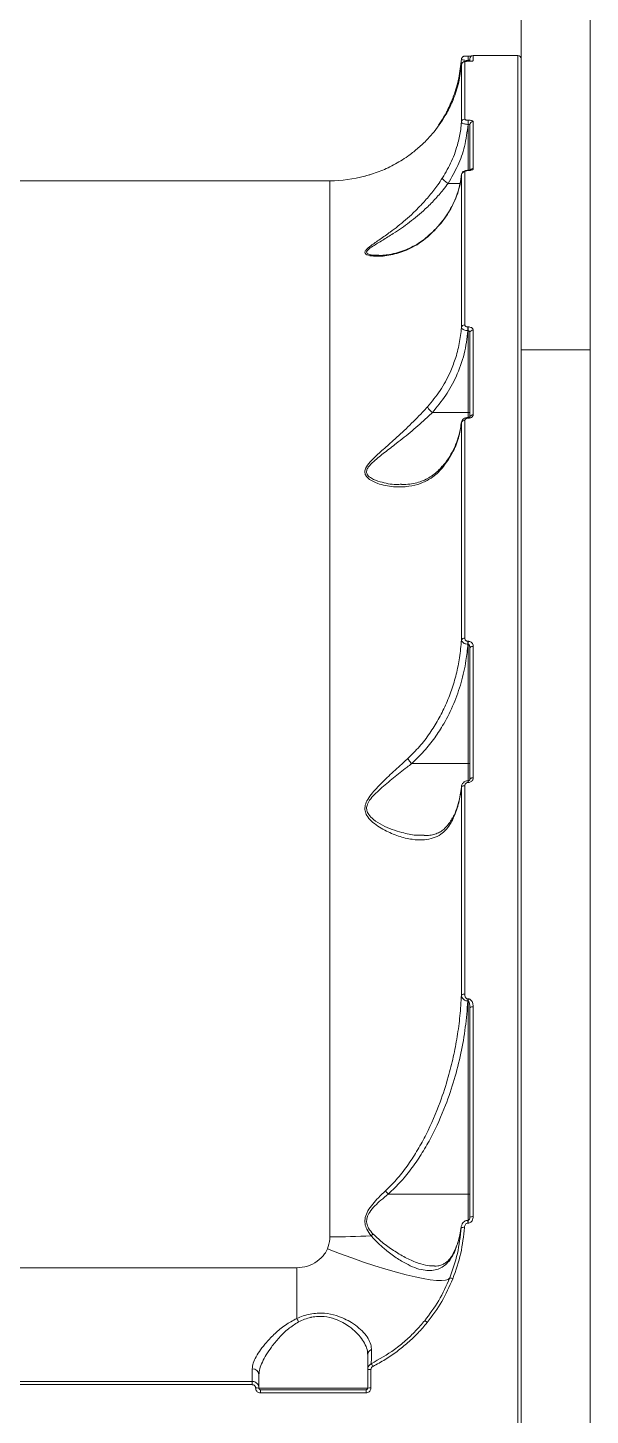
# Model space of a CAD drawing. Header units: millimetres. Extents: x -8327 to 9087, y -6583 to 5996.
# Drawn here: x -463.6 to -293, y 2670.7 to 3091.3 of the extents above; entities that cross this region are included whole.
import ezdxf

# ---------------------------------------------------------------- set-up
doc = ezdxf.new("R2010")
doc.units = ezdxf.units.MM
doc.layers.add('DIKOM_ОБЪЕКТ', color=7, linetype='Continuous')

msp = doc.modelspace()

# ---------------------------------------------------------------- linework, layer by layer
at = {"layer": 'DIKOM_ОБЪЕКТ', "color": 7, "linetype": 'Continuous', "lineweight": 15}
for p, q in [((-314.039, 2993.707), (-314.039, 3099.745)), ((-293.039, 2993.707), (-293.039, 3099.745)), ((-332.097, 3062.742), (-332.097, 3080.133)), ((-331.099, 3081.056), (-331.099, 3063.626)), ((-330.039, 3081.17), (-330.143, 3081.17)), ((-330.143, 3081.17), (-330.143, 3081.166)), ((-330.039, 3081.166), (-330.143, 3081.166)), ((-330.072, 3081.425), (-330.107, 3081.171)), ((-330.039, 3082.76), (-330.072, 3082.76)), ((-330.072, 3081.425), (-330.072, 3082.76)), ((-330.039, 3081.425), (-330.072, 3081.425)), ((-330.039, 3081.425), (-330.039, 3082.76)), ((-330.039, 3081.171), (-330.039, 3081.425)), ((-330.039, 3081.17), (-330.039, 3081.166)), ((-329.539, 3081.35), (-329.539, 3081.928)), ((-315.039, 3082.929), (-328.539, 3082.929)), ((-328.539, 3082.929), (-328.539, 3081.332)), ((-315.039, 2663.931), (-315.039, 3082.929)), ((-330.094, 3063.323), (-330.039, 3063.323)), ((-330.094, 3062.04), (-330.094, 3063.323)), ((-330.039, 3062.04), (-330.039, 3063.323)), ((-328.539, 3062.867), (-328.539, 3048.665)), ((-330.039, 3062.04), (-330.094, 3062.04)), ((-330.039, 3048.122), (-330.039, 3062.04)), ((-329.539, 3048.297), (-329.539, 3061.914)), ((-332.097, 3000.493), (-332.097, 3046.779)), ((-331.099, 3047.628), (-331.099, 3001.24)), ((-330.039, 3048.122), (-330.119, 3048.122)), ((-330.119, 3048.122), (-330.119, 3048.039)), ((-330.039, 3048.039), (-330.119, 3048.039)), ((-330.039, 3048.122), (-330.039, 3048.039)), ((-371.989, 3044.929), (-742.089, 3044.929)), ((-371.989, 2724.776), (-371.989, 3044.929)), ((-336.154, 3044.158), (-332.524, 3044.158)), ((-357.354, 3022.346), (-357.199, 3022.343)), ((-330.119, 3000.63), (-330.039, 3000.63)), ((-330.119, 2999.5), (-330.119, 3000.63)), ((-330.039, 2999.5), (-330.119, 2999.5)), ((-330.039, 2999.5), (-330.039, 3000.63)), ((-330.039, 2974.699), (-330.039, 2999.5)), ((-328.539, 2999.69), (-328.539, 2973.97)), ((-329.539, 2973.229), (-329.539, 2998.888)), ((-293.039, 2993.707), (-314.039, 2993.707)), ((-314.039, 2332.15), (-314.039, 2993.707)), ((-293.039, 2332.15), (-293.039, 2993.707)), ((-340.927, 2974.699), (-330.039, 2974.699)), ((-330.039, 2973.228), (-330.039, 2974.699)), ((-332.097, 2905.764), (-332.097, 2971.595)), ((-331.099, 2972.278), (-331.099, 2906.301)), ((-330.039, 2973.219), (-330.094, 2973.219)), ((-330.094, 2973.219), (-330.094, 2972.957)), ((-330.039, 2972.957), (-330.094, 2972.957)), ((-330.039, 2973.219), (-330.039, 2972.957)), ((-330.143, 2905.335), (-330.039, 2905.335)), ((-330.143, 2904.436), (-330.143, 2905.335)), ((-330.039, 2904.436), (-330.143, 2904.436)), ((-330.039, 2904.436), (-330.039, 2905.335)), ((-330.039, 2868.281), (-330.039, 2904.436)), ((-329.539, 2863.472), (-329.539, 2903.24)), ((-328.539, 2903.814), (-328.539, 2863.95)), ((-347.199, 2868.281), (-330.039, 2868.281)), ((-330.039, 2863.075), (-330.039, 2868.281)), ((-332.097, 2798.084), (-332.097, 2861.123)), ((-331.099, 2861.561), (-331.099, 2798.383)), ((-330.039, 2863.059), (-330.072, 2863.059)), ((-330.072, 2863.059), (-330.072, 2862.534)), ((-330.039, 2862.534), (-330.072, 2862.534)), ((-330.039, 2863.059), (-330.039, 2862.534)), ((-343.636, 2846.531), (-343.437, 2846.528)), ((-330.161, 2796.909), (-330.039, 2796.909)), ((-330.161, 2796.27), (-330.161, 2796.909)), ((-330.039, 2796.27), (-330.161, 2796.27)), ((-330.039, 2796.27), (-330.039, 2796.909)), ((-330.039, 2737.74), (-330.039, 2796.27)), ((-329.539, 2730.742), (-329.539, 2794.229)), ((-328.539, 2794.543), (-328.539, 2730.904)), ((-354.287, 2737.74), (-330.039, 2737.74)), ((-330.039, 2729.766), (-330.039, 2737.74)), ((-332.215, 2727.715), (-332.38, 2726.691)), ((-330.039, 2729.791), (-330.127, 2729.791)), ((-330.127, 2729.791), (-330.127, 2728.948)), ((-330.039, 2728.948), (-330.127, 2728.948)), ((-330.039, 2729.791), (-330.039, 2728.948)), ((-732.039, 2715.431), (-382.039, 2715.431)), ((-382.039, 2715.431), (-382.039, 2700.022)), ((-395.539, 2680.928), (-395.539, 2684.786)), ((-360.539, 2678.929), (-360.539, 2684.542)), ((-359.539, 2684.593), (-359.539, 2678.967)), ((-478.539, 2680.928), (-395.539, 2680.928)), ((-395.539, 2679.969), (-478.539, 2679.969)), ((-395.539, 2680.928), (-395.539, 2679.969)), ((-393.539, 2682.979), (-393.539, 2678.929)), ((-393.539, 2678.929), (-360.539, 2678.929)), ((-393.039, 2678.429), (-393.039, 2677.463)), ((-393.039, 2678.429), (-361.039, 2678.429)), ((-361.039, 2677.463), (-393.039, 2677.463)), ((-361.039, 2678.429), (-361.039, 2677.463))]:
    msp.add_line(p, q, dxfattribs=at)
at = {"layer": 'DIKOM_ОБЪЕКТ', "color": 7, "linetype": 'Continuous', "lineweight": 15, "flags": 128}
for points in [[(-332.097, 3081.801), (-332.066, 3081.985), (-332.007, 3082.147)], [(-329.539, 2974.537), (-329.549, 2974.568), (-329.577, 2974.599), (-329.624, 2974.627), (-329.686, 2974.651), (-329.762, 2974.672), (-329.848, 2974.687), (-329.942, 2974.696), (-330.039, 2974.699)], [(-329.539, 2903.24), (-329.52, 2903.352), (-329.463, 2903.46), (-329.371, 2903.559), (-329.247, 2903.646), (-329.095, 2903.717), (-328.922, 2903.77), (-328.735, 2903.803), (-328.539, 2903.814)], [(-329.539, 2868.119), (-329.549, 2868.15), (-329.577, 2868.181), (-329.624, 2868.209), (-329.686, 2868.234), (-329.762, 2868.254), (-329.848, 2868.269), (-329.942, 2868.278), (-330.039, 2868.281)], [(-332.097, 2861.123), (-332.066, 2861.211), (-332.001, 2861.293), (-331.904, 2861.369), (-331.78, 2861.435), (-331.632, 2861.489), (-331.465, 2861.529), (-331.285, 2861.553), (-331.099, 2861.561)], [(-329.539, 2863.472), (-329.52, 2863.565), (-329.463, 2863.655), (-329.371, 2863.738), (-329.247, 2863.81), (-329.095, 2863.87), (-328.922, 2863.914), (-328.735, 2863.941), (-328.539, 2863.95)], [(-329.539, 2794.229), (-329.52, 2794.29), (-329.463, 2794.349), (-329.371, 2794.403), (-329.247, 2794.451), (-329.095, 2794.49), (-328.922, 2794.519), (-328.735, 2794.537), (-328.539, 2794.543)], [(-329.539, 2737.578), (-329.549, 2737.61), (-329.577, 2737.64), (-329.624, 2737.668), (-329.686, 2737.693), (-329.762, 2737.713), (-329.848, 2737.728), (-329.942, 2737.737), (-330.039, 2737.74)], [(-335.646, 2712.313), (-336.123, 2711.898), (-336.962, 2711.634), (-338.155, 2711.525), (-339.689, 2711.57), (-341.549, 2711.771), (-343.717, 2712.123), (-346.172, 2712.625), (-348.89, 2713.271), (-351.843, 2714.055), (-355.002, 2714.969), (-358.336, 2716.004), (-361.813, 2717.15), (-365.398, 2718.395), (-369.055, 2719.728), (-372.749, 2721.134)]]:
    msp.add_lwpolyline(points, dxfattribs=at)
at = {"layer": 'DIKOM_ОБЪЕКТ', "color": 7, "linetype": 'Continuous', "lineweight": 15}
for centre, radius, start, end in [((-331.101, 3080.058), 0.998, 89.87779, 175.67056), ((-328.539, 3081.928), 1, 90, 180), ((-328.541, 3080.337), 0.995, 89.90733, 114.64265), ((-315.039, 3081.928), 1, 0, 90), ((-331.119, 3062.644), 0.982, 88.83616, 174.28963), ((-328.563, 3061.89), 0.977, 88.62219, 178.57254), ((-371.989, 3084.928), 40, 270, 285.35913), ((-331.136, 3046.66), 0.968, 87.84167, 172.95814), ((-328.551, 3047.637), 1.029, 89.362, 141.58933), ((-331.179, 3000.307), 0.937, 85.13949, 168.49064), ((-328.629, 2998.777), 0.918, 84.41543, 173.02735), ((-328.652, 2973.077), 0.9, 82.78626, 170.25316), ((-331.203, 2971.359), 0.925, 83.58667, 165.19169), ((-331.249, 2905.385), 0.928, 80.70103, 155.89231), ((-331.302, 2797.245), 1.156, 79.90834, 133.44239), ((-328.783, 2729.24), 1.681, 81.65792, 116.73248), ((-331.551, 2725.701), 1.969, 79.90043, 109.27577), ((-371.866, 2961.143), 236.367, 269.97012, 272.99609), ((-355.328, 2720.652), 6.107, 125.66319, 133.25102), ((-335.801, 2709.943), 2.375, 62.88008, 86.25483), ((-388.411, 2696.065), 7.5, 22.84344, 31.84387), ((-344.896, 2696.215), 3.557, 47.22217, 62.54479), ((-358.779, 2688.974), 1.761, 111.13621, 178.16732), ((-395.448, 2682.877), 1.911, 3.04448, 92.75244), ((-359.787, 2679.657), 4.943, 87.13407, 98.76173), ((-367.684, 2681.344), 9.629, 25.4876, 31.15762), ((-394.29, 2672.389), 6.582, 83.4559, 92.17458), ((-359.789, 2672.386), 6.586, 87.8268, 96.54219)]:
    msp.add_arc(centre, radius, start, end, dxfattribs=at)
for points, knots in [([(-332.097, 3080.133), (-332.32, 3078.346), (-332.77, 3074.748), (-334.394, 3069.844), (-336.802, 3064.804), (-339.595, 3060.661), (-342.778, 3057.099), (-345.428, 3054.595), (-347.42, 3053.106), (-348.382, 3052.386)], [0, 0, 0, 0, 0.1738752, 0.3501401, 0.488062, 0.6922772, 0.7971155, 0.9019412, 1, 1, 1, 1]), ([(-334.855, 3069.684), (-334.728, 3070.015), (-333.931, 3072.093), (-332.745, 3076.104), (-332.315, 3079.877), (-332.097, 3081.801)], [0, 0, 0, 0, 0.0849855, 0.5334652, 1, 1, 1, 1]), ([(-330.072, 3081.425), (-330.173, 3081.429), (-330.508, 3081.44), (-331.071, 3081.486), (-331.64, 3081.574), (-332.03, 3081.686), (-332.074, 3081.762), (-332.097, 3081.801)], [0, 0, 0, 0, 0.0942755, 0.312276, 0.541191, 0.7713998, 1, 1, 1, 1]), ([(-330.143, 3081.17), (-330.159, 3081.17), (-330.302, 3081.171), (-330.579, 3081.162), (-330.947, 3081.135), (-331.205, 3081.097), (-331.488, 3081.008), (-331.752, 3080.849), (-331.968, 3080.589), (-332.088, 3080.335), (-332.083, 3080.172), (-332.082, 3080.131)], [0, 0, 0, 0, 0.016965, 0.1537183, 0.2948182, 0.484061, 0.5892654, 0.7106141, 0.8262558, 0.9555387, 1, 1, 1, 1]), ([(-330.072, 3082.76), (-330.181, 3082.76), (-330.417, 3082.759), (-330.75, 3082.753), (-330.991, 3082.745), (-331.131, 3082.735), (-331.239, 3082.723), (-331.383, 3082.693), (-331.586, 3082.615), (-331.831, 3082.444), (-331.945, 3082.251), (-332.007, 3082.147)], [0, 0, 0, 0, 0.1257473, 0.2730498, 0.436192, 0.5414556, 0.6054854, 0.6582708, 0.7411073, 0.8601443, 1, 1, 1, 1]), ([(-330.143, 3081.166), (-330.237, 3081.165), (-330.426, 3081.163), (-330.678, 3081.15), (-330.888, 3081.129), (-331.045, 3081.099), (-331.097, 3081.073), (-331.099, 3081.058), (-331.099, 3081.056)], [0, 0, 0, 0, 0.1673533, 0.334497, 0.5091246, 0.7130774, 0.9577344, 1, 1, 1, 1]), ([(-328.915, 3081.239), (-328.915, 3081.239), (-328.916, 3081.238), (-329.011, 3081.221), (-329.225, 3081.198), (-329.57, 3081.177), (-329.912, 3081.169), (-330.099, 3081.171), (-330.159, 3081.172)], [0, 0, 0, 0, 0.0742059, 0.226483, 0.4434386, 0.6948724, 0.9008903, 1, 1, 1, 1]), ([(-329.011, 3082.773), (-329.119, 3082.77), (-329.356, 3082.764), (-329.76, 3082.76), (-330.014, 3082.761), (-330.091, 3082.761)], [0, 0, 0, 0, 0.3735719, 0.8105687, 1, 1, 1, 1]), ([(-329.539, 3081.803), (-329.545, 3081.758), (-329.557, 3081.673), (-329.648, 3081.557), (-329.773, 3081.476), (-329.888, 3081.441), (-329.97, 3081.427), (-330.014, 3081.426), (-330.039, 3081.425)], [0, 0, 0, 0, 0.2684912, 0.52283, 0.7426258, 0.8691445, 0.9243024, 1, 1, 1, 1]), ([(-328.539, 3081.332), (-328.54, 3081.329), (-328.544, 3081.307), (-328.627, 3081.269), (-328.88, 3081.223), (-329.212, 3081.192), (-329.603, 3081.17), (-329.894, 3081.167), (-330.039, 3081.166)], [0, 0, 0, 0, 0.0392182, 0.2872296, 0.4952047, 0.6709971, 0.8353296, 1, 1, 1, 1]), ([(-339.074, 3061.801), (-338.537, 3062.602), (-337.379, 3064.334), (-335.964, 3067.028), (-335.202, 3068.854), (-334.855, 3069.684)], [0, 0, 0, 0, 0.3196841, 0.6909418, 1, 1, 1, 1]), ([(-334.855, 3069.684), (-334.858, 3069.675), (-334.885, 3069.607), (-334.885, 3069.494), (-334.768, 3069.363), (-334.733, 3069.324)], [0, 0, 0, 0, 0.0898843, 0.7255911, 1, 1, 1, 1]), ([(-337.864, 3045.809), (-336.886, 3047.478), (-334.906, 3050.854), (-333.206, 3055.869), (-332.373, 3059.877), (-332.168, 3061.999), (-332.097, 3062.742)], [0, 0, 0, 0, 0.31819172, 0.64396519, 0.87525531, 1, 1, 1, 1]), ([(-330.094, 3062.04), (-330.243, 3062.048), (-330.617, 3062.068), (-331.181, 3062.164), (-331.688, 3062.325), (-332.031, 3062.526), (-332.075, 3062.67), (-332.097, 3062.742)], [0, 0, 0, 0, 0.14237232, 0.35728123, 0.57168026, 0.78573163, 1, 1, 1, 1]), ([(-331.099, 3063.626), (-331.088, 3063.592), (-331.066, 3063.525), (-330.893, 3063.434), (-330.639, 3063.365), (-330.356, 3063.329), (-330.169, 3063.325), (-330.094, 3063.323)], [0, 0, 0, 0, 0.2142712, 0.4284669, 0.6429144, 0.8577281, 1, 1, 1, 1]), ([(-330.039, 3063.323), (-329.929, 3063.321), (-329.65, 3063.316), (-329.229, 3063.261), (-328.848, 3063.158), (-328.589, 3063.021), (-328.556, 3062.918), (-328.539, 3062.867)], [0, 0, 0, 0, 0.1407648, 0.3552738, 0.570034, 0.7849516, 1, 1, 1, 1]), ([(-330.094, 3062.04), (-330.386, 3059.785), (-330.936, 3055.543), (-333.046, 3049.502), (-335.11, 3045.953), (-336.154, 3044.158)], [0, 0, 0, 0, 0.359331, 0.675899, 1, 1, 1, 1]), ([(-329.539, 3061.914), (-329.545, 3061.929), (-329.556, 3061.957), (-329.642, 3061.995), (-329.769, 3062.023), (-329.91, 3062.038), (-330.003, 3062.039), (-330.039, 3062.04)], [0, 0, 0, 0, 0.2150626, 0.4300939, 0.644794, 0.8592903, 1, 1, 1, 1]), ([(-348.382, 3052.386), (-349.817, 3051.452), (-352.723, 3049.563), (-356.502, 3047.917), (-359.062, 3047.028), (-360.407, 3046.624), (-361.218, 3046.403), (-361.337, 3046.372), (-361.394, 3046.357)], [0, 0, 0, 0, 0.28453456, 0.57599239, 0.74467987, 0.83010677, 0.91801737, 1, 1, 1, 1]), ([(-342.408, 3027.896), (-343.238, 3027.233), (-344.91, 3025.896), (-348.21, 3024.068), (-352.323, 3022.579), (-356.367, 3021.989), (-359.034, 3022.071), (-360.377, 3022.331), (-361.206, 3022.685), (-361.524, 3023.267), (-360.987, 3024.159), (-359.383, 3025.445), (-356.804, 3027.188), (-353.214, 3029.707), (-349.79, 3032.402), (-346.711, 3035.189), (-344.252, 3037.642), (-341.725, 3040.485), (-339.525, 3043.317), (-338.325, 3045.118), (-337.864, 3045.809)], [0, 0, 0, 0, 0.0563561, 0.1136146, 0.2103733, 0.3099857, 0.3619814, 0.3883035, 0.4153404, 0.44574, 0.4741013, 0.5167993, 0.5802346, 0.6452968, 0.7405619, 0.7897134, 0.8388474, 0.8993629, 0.9613626, 1, 1, 1, 1]), ([(-332.097, 3046.779), (-332.368, 3045.034), (-332.917, 3041.498), (-335.142, 3036.53), (-338.224, 3031.888), (-341.002, 3029.238), (-342.408, 3027.896)], [0, 0, 0, 0, 0.25360749, 0.51397892, 0.75397389, 1, 1, 1, 1]), ([(-337.864, 3045.809), (-337.864, 3045.796), (-337.864, 3045.744), (-337.819, 3045.595), (-337.634, 3045.312), (-337.247, 3044.922), (-336.736, 3044.514), (-336.353, 3044.278), (-336.161, 3044.16)], [0, 0, 0, 0, 0.0380938, 0.1491983, 0.3619293, 0.5746197, 0.7873033, 1, 1, 1, 1]), ([(-332.127, 3046.824), (-332.176, 3046.281), (-332.307, 3044.819), (-332.625, 3043.243), (-332.974, 3042.23), (-333.015, 3042.113)], [0, 0, 0, 0, 0.34289465, 0.92442007, 1, 1, 1, 1]), ([(-330.119, 3048.117), (-330.16, 3048.118), (-330.427, 3048.127), (-330.961, 3048.037), (-331.534, 3047.797), (-331.919, 3047.385), (-332.091, 3047.031), (-332.08, 3046.819), (-332.078, 3046.761)], [0, 0, 0, 0, 0.0432835, 0.2847877, 0.5764443, 0.7634057, 0.9348988, 1, 1, 1, 1]), ([(-330.119, 3048.039), (-330.227, 3048.035), (-330.441, 3048.026), (-330.728, 3047.96), (-330.948, 3047.862), (-331.078, 3047.746), (-331.093, 3047.664), (-331.099, 3047.628)], [0, 0, 0, 0, 0.2039496, 0.4079606, 0.6135222, 0.8265497, 1, 1, 1, 1]), ([(-329.323, 3048.247), (-329.323, 3048.248), (-329.314, 3048.255), (-329.352, 3048.231), (-329.448, 3048.196), (-329.623, 3048.154), (-329.834, 3048.125), (-329.98, 3048.125), (-330.04, 3048.125)], [0, 0, 0, 0, 0.0116066, 0.1901222, 0.3680811, 0.5947714, 0.8345828, 1, 1, 1, 1]), ([(-328.539, 3048.665), (-328.55, 3048.61), (-328.573, 3048.486), (-328.776, 3048.309), (-329.115, 3048.159), (-329.551, 3048.058), (-329.876, 3048.045), (-330.039, 3048.039)], [0, 0, 0, 0, 0.1741905, 0.3895799, 0.5958297, 0.7978687, 1, 1, 1, 1]), ([(-336.161, 3044.16), (-336.161, 3044.159), (-336.628, 3043.506), (-337.916, 3041.833), (-340.208, 3039.188), (-343.595, 3035.81), (-347.822, 3032.287), (-352.203, 3029.227), (-356.024, 3026.915), (-358.69, 3025.324), (-360.418, 3024.146), (-360.965, 3023.381), (-360.798, 3023.012), (-360.414, 3022.729), (-359.787, 3022.512), (-358.688, 3022.334), (-357.817, 3022.342), (-357.354, 3022.346)], [0, 0, 0, 0, 0.0000495, 0.0581856, 0.1514852, 0.2449117, 0.3930468, 0.5413915, 0.6385888, 0.735395, 0.7971404, 0.8365736, 0.869715, 0.878804, 0.9172687, 0.9559979, 1, 1, 1, 1]), ([(-333.015, 3042.113), (-333.262, 3041.329), (-333.792, 3039.645), (-334.98, 3037.137), (-336.477, 3034.609), (-338.263, 3032.208), (-340.172, 3030.045), (-341.607, 3028.756), (-342.262, 3028.168)], [0, 0, 0, 0, 0.1546616, 0.3322635, 0.5085733, 0.6823023, 0.8550995, 1, 1, 1, 1]), ([(-336.154, 3044.158), (-336.155, 3044.158), (-336.158, 3044.158), (-336.16, 3044.159), (-336.161, 3044.16)], [0, 0, 0, 0, 0.6071986, 1, 1, 1, 1]), ([(-342.277, 3028.174), (-342.438, 3028.025), (-343.2, 3027.32), (-344.686, 3026.27), (-346.755, 3025.015), (-349.004, 3023.971), (-351.418, 3023.138), (-353.784, 3022.594), (-355.816, 3022.322), (-356.893, 3022.316), (-357.362, 3022.313)], [0, 0, 0, 0, 0.0350926, 0.1658672, 0.3047114, 0.4517852, 0.6064003, 0.7696322, 0.8998157, 1, 1, 1, 1]), ([(-342.408, 3027.896), (-342.394, 3027.937), (-342.358, 3028.04), (-342.286, 3028.108), (-342.243, 3028.149)], [0, 0, 0, 0, 0.3980059, 1, 1, 1, 1]), ([(-342.408, 2976.418), (-341.085, 2978.021), (-338.408, 2981.265), (-335.747, 2986.21), (-333.873, 2991.011), (-332.636, 2995.572), (-332.277, 2998.845), (-332.097, 3000.493)], [0, 0, 0, 0, 0.2308631, 0.4671732, 0.6265689, 0.8119919, 1, 1, 1, 1]), ([(-330.119, 2999.5), (-330.424, 2997.144), (-331.044, 2992.365), (-333.459, 2985.787), (-336.698, 2979.775), (-339.507, 2976.404), (-340.927, 2974.699)], [0, 0, 0, 0, 0.2606913, 0.528702, 0.7616258, 1, 1, 1, 1]), ([(-330.119, 2999.5), (-330.236, 2999.507), (-330.572, 2999.527), (-331.115, 2999.642), (-331.647, 2999.866), (-332.019, 3000.165), (-332.071, 3000.384), (-332.097, 3000.493)], [0, 0, 0, 0, 0.1131564, 0.3259447, 0.5479842, 0.7754509, 1, 1, 1, 1]), ([(-331.099, 3001.24), (-331.088, 3001.169), (-331.065, 3001.026), (-330.883, 3000.837), (-330.618, 3000.7), (-330.346, 3000.638), (-330.178, 3000.632), (-330.119, 3000.63)], [0, 0, 0, 0, 0.228828, 0.4578542, 0.6785462, 0.8883731, 1, 1, 1, 1]), ([(-330.039, 3000.63), (-329.953, 3000.627), (-329.695, 3000.619), (-329.278, 3000.522), (-328.872, 3000.31), (-328.593, 3000.02), (-328.557, 2999.8), (-328.539, 2999.69)], [0, 0, 0, 0, 0.1082663, 0.3204235, 0.5430369, 0.7715606, 1, 1, 1, 1]), ([(-329.539, 2998.888), (-329.545, 2998.959), (-329.556, 2999.098), (-329.645, 2999.285), (-329.769, 2999.416), (-329.882, 2999.473), (-329.967, 2999.495), (-330.01, 2999.498), (-330.039, 2999.5)], [0, 0, 0, 0, 0.2553522, 0.4989326, 0.7167616, 0.8616444, 0.9070616, 1, 1, 1, 1]), ([(-337.864, 2957.964), (-338.392, 2957.367), (-339.456, 2956.162), (-341.653, 2954.48), (-344.502, 2953.051), (-348.361, 2952.117), (-351.986, 2952.048), (-355.18, 2952.509), (-357.667, 2953.191), (-359.818, 2954.167), (-360.955, 2955.246), (-361.38, 2956.16), (-361.462, 2957.025), (-360.843, 2958.506), (-359.088, 2960.554), (-356.236, 2963.141), (-352.474, 2966.453), (-348.271, 2970.314), (-344.789, 2973.812), (-342.904, 2975.875), (-342.408, 2976.418)], [0, 0, 0, 0, 0.044062, 0.0889556, 0.1624851, 0.2382041, 0.3352442, 0.3852633, 0.4352595, 0.4935518, 0.5321347, 0.5402089, 0.5665588, 0.5927392, 0.6382715, 0.7075999, 0.7787228, 0.8710032, 0.9660339, 1, 1, 1, 1]), ([(-340.93, 2974.699), (-340.93, 2974.699), (-341.439, 2974.19), (-343.427, 2972.313), (-347.062, 2969.098), (-351.432, 2965.578), (-355.428, 2962.586), (-358.376, 2960.245), (-360.264, 2958.388), (-360.934, 2957.05), (-360.861, 2956.372), (-360.69, 2955.983), (-360.396, 2955.45), (-359.17, 2954.496), (-356.161, 2953.422), (-353.011, 2952.769), (-350.835, 2952.91), (-350.326, 2952.943)], [0, 0, 0, 0, 0.0000233, 0.0498762, 0.1877789, 0.3258956, 0.4282614, 0.5302584, 0.5938298, 0.6289798, 0.6634481, 0.6639063, 0.6747489, 0.7279246, 0.8113267, 0.9558374, 1, 1, 1, 1]), ([(-342.408, 2976.418), (-342.393, 2976.381), (-342.35, 2976.274), (-342.199, 2976.017), (-341.894, 2975.62), (-341.44, 2975.138), (-341.1, 2974.846), (-340.93, 2974.699)], [0, 0, 0, 0, 0.0873174, 0.2536029, 0.5023832, 0.7512197, 1, 1, 1, 1]), ([(-340.927, 2974.699), (-340.927, 2974.699), (-340.928, 2974.699), (-340.929, 2974.699), (-340.93, 2974.699), (-340.93, 2974.699)], [0, 0, 0, 0, 0.4817098, 0.8690916, 1, 1, 1, 1]), ([(-328.539, 2973.97), (-328.556, 2973.856), (-328.589, 2973.629), (-328.848, 2973.325), (-329.229, 2973.096), (-329.65, 2972.975), (-329.929, 2972.962), (-330.039, 2972.957)], [0, 0, 0, 0, 0.21501191, 0.4299578, 0.64470301, 0.85922632, 1, 1, 1, 1]), ([(-332.097, 2971.595), (-332.338, 2970.04), (-332.828, 2966.89), (-334.557, 2962.891), (-336.346, 2959.932), (-337.444, 2958.509), (-337.864, 2957.964)], [0, 0, 0, 0, 0.3247098, 0.6574787, 0.8690016, 1, 1, 1, 1]), ([(-332.192, 2971.606), (-332.226, 2971.204), (-332.333, 2969.915), (-332.849, 2967.757), (-333.721, 2965.156), (-334.923, 2962.626), (-336.253, 2960.383), (-337.31, 2959.04), (-337.759, 2958.469)], [0, 0, 0, 0, 0.0873065, 0.2802045, 0.473501, 0.6663155, 0.8580741, 1, 1, 1, 1]), ([(-330.094, 2973.219), (-330.094, 2973.219), (-330.352, 2973.219), (-330.859, 2973.14), (-331.489, 2972.811), (-331.902, 2972.336), (-332.103, 2971.887), (-332.078, 2971.624), (-332.071, 2971.551)], [0, 0, 0, 0, 0.0003597, 0.259957, 0.5046309, 0.7217267, 0.9226252, 1, 1, 1, 1]), ([(-330.094, 2972.957), (-330.169, 2972.954), (-330.356, 2972.946), (-330.639, 2972.863), (-330.893, 2972.71), (-331.066, 2972.507), (-331.088, 2972.354), (-331.099, 2972.278)], [0, 0, 0, 0, 0.1422635, 0.3571029, 0.5715701, 0.7856711, 1, 1, 1, 1]), ([(-329.505, 2973.371), (-329.504, 2973.37), (-329.503, 2973.37), (-329.569, 2973.321), (-329.686, 2973.271), (-329.849, 2973.227), (-329.977, 2973.223), (-330.04, 2973.22)], [0, 0, 0, 0, 0.18899, 0.3907612, 0.5814738, 0.7925202, 1, 1, 1, 1]), ([(-337.842, 2958.575), (-337.979, 2958.394), (-338.537, 2957.658), (-339.641, 2956.583), (-341.161, 2955.358), (-342.825, 2954.381), (-344.66, 2953.657), (-346.721, 2953.139), (-348.62, 2952.863), (-349.86, 2952.877), (-350.314, 2952.882)], [0, 0, 0, 0, 0.0419864, 0.1713812, 0.3065148, 0.4458247, 0.5884239, 0.7372943, 0.9039281, 1, 1, 1, 1]), ([(-337.864, 2957.964), (-337.864, 2957.99), (-337.863, 2958.093), (-337.839, 2958.269), (-337.748, 2958.372), (-337.701, 2958.425)], [0, 0, 0, 0, 0.1412325, 0.5534586, 1, 1, 1, 1]), ([(-348.382, 2869.785), (-347.176, 2870.973), (-344.749, 2873.363), (-341.7, 2877.359), (-339.059, 2881.571), (-336.859, 2885.959), (-335.035, 2890.578), (-333.624, 2895.376), (-332.567, 2900.46), (-332.258, 2903.948), (-332.097, 2905.764)], [0, 0, 0, 0, 0.1236823, 0.2488928, 0.3689533, 0.4907437, 0.6125427, 0.7380527, 0.8635673, 1, 1, 1, 1]), ([(-330.143, 2904.436), (-330.307, 2902.777), (-330.694, 2898.874), (-332.08, 2892.819), (-334.327, 2886.387), (-337.092, 2880.796), (-340.183, 2876.007), (-343.386, 2871.931), (-345.931, 2869.498), (-347.203, 2868.282)], [0, 0, 0, 0, 0.1234095, 0.2903386, 0.4577874, 0.6246115, 0.7465471, 0.8732922, 1, 1, 1, 1]), ([(-330.143, 2904.436), (-330.236, 2904.441), (-330.541, 2904.46), (-331.034, 2904.582), (-331.559, 2904.847), (-331.946, 2905.221), (-332.083, 2905.551), (-332.095, 2905.735), (-332.097, 2905.764)], [0, 0, 0, 0, 0.08921581, 0.2936539, 0.48959406, 0.71637355, 0.95457606, 1, 1, 1, 1]), ([(-331.099, 2906.301), (-331.083, 2906.162), (-331.055, 2905.916), (-330.85, 2905.619), (-330.593, 2905.427), (-330.343, 2905.344), (-330.189, 2905.337), (-330.143, 2905.335)], [0, 0, 0, 0, 0.30255941, 0.53466966, 0.72540814, 0.91709463, 1, 1, 1, 1]), ([(-330.039, 2905.335), (-329.969, 2905.332), (-329.727, 2905.322), (-329.332, 2905.186), (-328.923, 2904.873), (-328.607, 2904.405), (-328.563, 2904.023), (-328.539, 2903.814)], [0, 0, 0, 0, 0.0796252, 0.2757045, 0.4707872, 0.7105425, 1, 1, 1, 1]), ([(-329.539, 2903.24), (-329.547, 2903.402), (-329.56, 2903.688), (-329.658, 2904.048), (-329.772, 2904.268), (-329.879, 2904.378), (-329.96, 2904.427), (-330.016, 2904.433), (-330.039, 2904.436)], [0, 0, 0, 0, 0.3508939, 0.618233, 0.8028953, 0.8793382, 0.9492381, 1, 1, 1, 1]), ([(-334.855, 2851.126), (-335.099, 2850.66), (-335.69, 2849.533), (-336.848, 2848.063), (-338.509, 2846.635), (-340.649, 2845.589), (-343.564, 2845.011), (-347.102, 2845.168), (-351.205, 2846.177), (-354.73, 2847.666), (-357.503, 2849.276), (-359.382, 2850.725), (-360.763, 2852.29), (-361.451, 2853.956), (-361.379, 2855.693), (-360.532, 2857.54), (-359.153, 2859.386), (-356.863, 2861.891), (-353.662, 2864.938), (-350.581, 2867.768), (-348.831, 2869.373), (-348.382, 2869.785)], [0, 0, 0, 0, 0.0311468, 0.0753836, 0.1207355, 0.1821157, 0.2453869, 0.3302596, 0.4176089, 0.5065778, 0.552381, 0.5980995, 0.6383967, 0.6670936, 0.6962058, 0.728671, 0.7668106, 0.8059868, 0.8877648, 0.9712461, 1, 1, 1, 1]), ([(-347.203, 2868.282), (-347.357, 2868.444), (-347.666, 2868.768), (-348.04, 2869.247), (-348.266, 2869.582), (-348.355, 2869.737), (-348.382, 2869.785)], [0, 0, 0, 0, 0.3252488, 0.6505542, 0.8925831, 1, 1, 1, 1]), ([(-347.199, 2868.281), (-347.671, 2867.907), (-349.488, 2866.464), (-352.727, 2863.936), (-356.046, 2861.187), (-358.491, 2858.942), (-359.926, 2857.299), (-360.801, 2855.71), (-360.9, 2854.638), (-360.741, 2853.699), (-360.184, 2852.565), (-358.524, 2851.022), (-356.097, 2849.508), (-353.138, 2848.244), (-349.698, 2847.206), (-346.483, 2846.477), (-344.388, 2846.517), (-343.636, 2846.531)], [0, 0, 0, 0, 0.04106136, 0.15829092, 0.27542138, 0.32878948, 0.3818864, 0.42455567, 0.45580198, 0.46196708, 0.49937531, 0.55387182, 0.6383783, 0.72344697, 0.80839589, 0.93118203, 1, 1, 1, 1]), ([(-347.203, 2868.282), (-347.203, 2868.282), (-347.202, 2868.281), (-347.201, 2868.281), (-347.2, 2868.281), (-347.199, 2868.281)], [0, 0, 0, 0, 0.2737146, 0.6658096, 1, 1, 1, 1]), ([(-332.097, 2861.123), (-332.315, 2859.537), (-332.745, 2856.425), (-333.931, 2853.116), (-334.728, 2851.4), (-334.855, 2851.126)], [0, 0, 0, 0, 0.4665344, 0.9150095, 1, 1, 1, 1]), ([(-332.105, 2861.241), (-332.108, 2861.157), (-332.149, 2860.12), (-332.52, 2858.139), (-333.26, 2855.33), (-334.045, 2853.166), (-334.667, 2851.973), (-334.825, 2851.671)], [0, 0, 0, 0, 0.0255806, 0.3177059, 0.6098645, 0.901194, 1, 1, 1, 1]), ([(-330.072, 2863.046), (-330.117, 2863.049), (-330.404, 2863.074), (-330.936, 2862.908), (-331.565, 2862.494), (-331.969, 2861.862), (-332.145, 2861.347), (-332.097, 2861.094), (-332.096, 2861.088)], [0, 0, 0, 0, 0.04194118, 0.27180445, 0.50732857, 0.74857798, 0.99448271, 1, 1, 1, 1]), ([(-330.072, 2862.534), (-330.181, 2862.524), (-330.399, 2862.504), (-330.691, 2862.354), (-330.925, 2862.13), (-331.073, 2861.854), (-331.091, 2861.654), (-331.099, 2861.561)], [0, 0, 0, 0, 0.1951336, 0.3900569, 0.5932309, 0.811113, 1, 1, 1, 1]), ([(-329.558, 2863.443), (-329.56, 2863.395), (-329.564, 2863.309), (-329.67, 2863.184), (-329.801, 2863.103), (-329.933, 2863.064), (-330.052, 2863.055), (-330.121, 2863.065), (-330.15, 2863.069)], [0, 0, 0, 0, 0.3052328, 0.5392122, 0.6956928, 0.815735, 0.9217093, 1, 1, 1, 1]), ([(-328.539, 2863.95), (-328.551, 2863.815), (-328.577, 2863.526), (-328.79, 2863.124), (-329.129, 2862.797), (-329.559, 2862.576), (-329.879, 2862.548), (-330.039, 2862.534)], [0, 0, 0, 0, 0.1890367, 0.4045061, 0.60686, 0.8033853, 1, 1, 1, 1]), ([(-334.913, 2851.785), (-334.956, 2851.692), (-335.245, 2851.055), (-335.886, 2850.076), (-336.839, 2848.878), (-337.917, 2847.93), (-339.092, 2847.23), (-340.509, 2846.753), (-341.968, 2846.455), (-342.991, 2846.435), (-343.457, 2846.426)], [0, 0, 0, 0, 0.0226502, 0.1554027, 0.2918219, 0.4318019, 0.575808, 0.7272768, 0.8756554, 1, 1, 1, 1]), ([(-334.855, 2851.126), (-334.858, 2851.146), (-334.885, 2851.307), (-334.894, 2851.502), (-334.799, 2851.626), (-334.783, 2851.646)], [0, 0, 0, 0, 0.1051023, 0.8488685, 1, 1, 1, 1]), ([(-355.136, 2738.741), (-353.883, 2739.991), (-351.361, 2742.507), (-348.158, 2746.745), (-345.291, 2751.193), (-341.91, 2757.408), (-338.757, 2764.763), (-336.202, 2772.68), (-334.529, 2779.329), (-333.35, 2785.509), (-332.492, 2791.764), (-332.228, 2795.978), (-332.097, 2798.084)], [0, 0, 0, 0, 0.0803035, 0.1615649, 0.2421425, 0.3227385, 0.4866059, 0.6103987, 0.7072105, 0.8040254, 0.9020138, 1, 1, 1, 1]), ([(-330.161, 2796.27), (-330.285, 2796.28), (-330.556, 2796.301), (-330.991, 2796.444), (-331.429, 2796.71), (-331.845, 2797.159), (-332.059, 2797.644), (-332.088, 2797.981), (-332.097, 2798.084)], [0, 0, 0, 0, 0.1132661, 0.247096, 0.4203984, 0.6073546, 0.8800834, 1, 1, 1, 1]), ([(-331.099, 2798.383), (-331.075, 2798.106), (-331.041, 2797.708), (-330.797, 2797.261), (-330.584, 2797.042), (-330.363, 2796.927), (-330.224, 2796.914), (-330.161, 2796.909)], [0, 0, 0, 0, 0.4370905, 0.6288399, 0.7908393, 0.9060718, 1, 1, 1, 1]), ([(-330.161, 2796.27), (-330.375, 2793.612), (-330.802, 2788.295), (-332.214, 2780.345), (-334.189, 2772.449), (-337.068, 2763.912), (-340.376, 2756.515), (-343.916, 2750.279), (-346.945, 2745.787), (-350.328, 2741.518), (-352.968, 2739.006), (-354.295, 2737.743)], [0, 0, 0, 0, 0.1245753, 0.2491565, 0.3764157, 0.5036658, 0.6677223, 0.7510854, 0.834427, 0.9167839, 1, 1, 1, 1]), ([(-330.039, 2796.909), (-329.941, 2796.9), (-329.722, 2796.879), (-329.373, 2796.691), (-329.024, 2796.333), (-328.669, 2795.662), (-328.546, 2795.025), (-328.54, 2794.596), (-328.539, 2794.543)], [0, 0, 0, 0, 0.0927677, 0.2061503, 0.3692955, 0.5724144, 0.9471641, 1, 1, 1, 1]), ([(-329.539, 2794.229), (-329.551, 2794.595), (-329.567, 2795.121), (-329.694, 2795.745), (-329.802, 2796.052), (-329.907, 2796.211), (-329.984, 2796.26), (-330.019, 2796.27), (-330.037, 2796.27), (-330.039, 2796.27)], [0, 0, 0, 0, 0.5029056, 0.7219388, 0.8722271, 0.9515031, 0.9757925, 0.9961827, 1, 1, 1, 1]), ([(-359.512, 2725.099), (-359.987, 2725.738), (-360.813, 2726.85), (-361.458, 2728.797), (-361.364, 2730.768), (-360.484, 2732.802), (-359.051, 2734.775), (-357.216, 2736.791), (-355.863, 2738.058), (-355.136, 2738.741)], [0, 0, 0, 0, 0.1507902, 0.262548, 0.3758246, 0.504379, 0.6581162, 0.8160056, 1, 1, 1, 1]), ([(-354.295, 2737.743), (-354.446, 2737.904), (-354.721, 2738.197), (-354.993, 2738.544), (-355.113, 2738.71), (-355.136, 2738.741)], [0, 0, 0, 0, 0.4995042, 0.9073794, 1, 1, 1, 1]), ([(-354.287, 2737.74), (-355.051, 2737.13), (-356.446, 2736.016), (-358.384, 2734.242), (-359.874, 2732.493), (-360.769, 2730.773), (-360.898, 2729.562), (-360.768, 2728.477), (-360.235, 2727.128), (-359.384, 2726.171), (-358.888, 2725.613)], [0, 0, 0, 0, 0.19206764, 0.35117093, 0.50949276, 0.6344327, 0.71865178, 0.74209633, 0.84960111, 1, 1, 1, 1]), ([(-354.295, 2737.743), (-354.295, 2737.742), (-354.293, 2737.741), (-354.29, 2737.74), (-354.288, 2737.74), (-354.287, 2737.74)], [0, 0, 0, 0, 0.2918623, 0.6819318, 1, 1, 1, 1]), ([(-329.542, 2730.741), (-329.541, 2730.73), (-329.526, 2730.533), (-329.607, 2730.227), (-329.787, 2729.932), (-329.928, 2729.819), (-330.01, 2729.791), (-330.053, 2729.79), (-330.073, 2729.795), (-330.081, 2729.796)], [0, 0, 0, 0, 0.0278322, 0.4987286, 0.763295, 0.8961865, 0.948817, 0.9812339, 1, 1, 1, 1]), ([(-328.539, 2730.904), (-328.554, 2730.699), (-328.585, 2730.256), (-328.839, 2729.664), (-329.215, 2729.238), (-329.621, 2728.993), (-329.9, 2728.963), (-330.039, 2728.948)], [0, 0, 0, 0, 0.226753, 0.4919794, 0.6959593, 0.8477341, 1, 1, 1, 1]), ([(-335.646, 2712.313), (-334.779, 2714.76), (-333.024, 2719.717), (-332.478, 2724.923), (-332.201, 2727.559)], [0, 0, 0, 0, 0.4937334, 1, 1, 1, 1]), ([(-331.206, 2727.639), (-331.478, 2725.012), (-332.03, 2719.692), (-333.815, 2714.623), (-334.718, 2712.057)], [0, 0, 0, 0, 0.493781, 1, 1, 1, 1]), ([(-332.201, 2727.559), (-332.387, 2726.4), (-332.763, 2724.068), (-333.603, 2721.807), (-334.025, 2720.671)], [0, 0, 0, 0, 0.4973064, 1, 1, 1, 1]), ([(-332.38, 2726.691), (-332.44, 2726.279), (-332.637, 2724.935), (-333.171, 2723.032), (-333.773, 2721.574), (-334.003, 2721.015)], [0, 0, 0, 0, 0.2137981, 0.699132, 1, 1, 1, 1]), ([(-330.126, 2729.772), (-330.302, 2729.764), (-330.686, 2729.748), (-331.227, 2729.46), (-331.713, 2728.995), (-332.071, 2728.34), (-332.207, 2727.772), (-332.205, 2727.443), (-332.205, 2727.392)], [0, 0, 0, 0, 0.1487506, 0.3249827, 0.5084923, 0.7183426, 0.9563416, 1, 1, 1, 1]), ([(-330.127, 2728.948), (-330.191, 2728.943), (-330.354, 2728.931), (-330.62, 2728.806), (-330.905, 2728.54), (-331.133, 2728.134), (-331.181, 2727.805), (-331.206, 2727.639)], [0, 0, 0, 0, 0.1033325, 0.262384, 0.4611034, 0.7281641, 1, 1, 1, 1]), ([(-372.749, 2721.134), (-372.421, 2722.115), (-372.058, 2723.198), (-371.993, 2724.44), (-371.991, 2724.662), (-371.989, 2724.776)], [0, 0, 0, 0, 0.8217229, 0.9078709, 1, 1, 1, 1]), ([(-334.025, 2720.671), (-334.338, 2719.994), (-334.973, 2718.621), (-336.175, 2717.019), (-337.564, 2715.775), (-339.186, 2714.925), (-341.042, 2714.509), (-343.205, 2714.568), (-345.63, 2715.153), (-348.419, 2716.335), (-351.486, 2718.116), (-354.48, 2720.303), (-357.226, 2722.614), (-358.746, 2724.267), (-359.512, 2725.099)], [0, 0, 0, 0, 0.06688841, 0.13557286, 0.20553753, 0.27711369, 0.35605627, 0.43672852, 0.5280153, 0.62125861, 0.72799827, 0.83709775, 0.91798136, 1, 1, 1, 1]), ([(-358.888, 2725.613), (-357.836, 2724.641), (-355.708, 2722.675), (-352.226, 2720.295), (-348.691, 2718.226), (-345.343, 2716.787), (-342.495, 2715.972), (-340.918, 2715.96), (-340.238, 2715.955)], [0, 0, 0, 0, 0.1706301, 0.3452028, 0.5293909, 0.7176791, 0.8782022, 1, 1, 1, 1]), ([(-382.039, 2715.431), (-380.926, 2715.528), (-378.72, 2715.72), (-375.771, 2717.236), (-373.765, 2719.161), (-373.016, 2720.615), (-372.749, 2721.134)], [0, 0, 0, 0, 0.2885603, 0.5716316, 0.8470337, 1, 1, 1, 1]), ([(-333.967, 2721.017), (-334.172, 2720.559), (-334.594, 2719.617), (-335.344, 2718.465), (-336.179, 2717.495), (-337.08, 2716.764), (-338.113, 2716.237), (-339.15, 2715.933), (-339.931, 2715.917), (-340.249, 2715.911)], [0, 0, 0, 0, 0.1271902, 0.2619209, 0.4036361, 0.5495883, 0.7049985, 0.8798945, 1, 1, 1, 1]), ([(-333.955, 2720.992), (-333.969, 2720.971), (-334.023, 2720.893), (-334.026, 2720.776), (-334.025, 2720.688), (-334.025, 2720.671)], [0, 0, 0, 0, 0.227425, 0.8581189, 1, 1, 1, 1]), ([(-343.256, 2699.371), (-341.757, 2701.362), (-338.724, 2705.392), (-336.68, 2709.988), (-335.646, 2712.313)], [0, 0, 0, 0, 0.4941669, 1, 1, 1, 1]), ([(-334.718, 2712.057), (-335.746, 2709.734), (-337.825, 2705.035), (-340.917, 2700.912), (-342.48, 2698.826)], [0, 0, 0, 0, 0.49416372, 1, 1, 1, 1]), ([(-382.039, 2700.022), (-381.396, 2700.292), (-380.094, 2700.837), (-378.005, 2701.395), (-375.828, 2701.688), (-373.083, 2701.657), (-370.237, 2701.056), (-367.527, 2699.976), (-365.206, 2698.698), (-363.084, 2697.13), (-361.324, 2695.355), (-360.094, 2693.524), (-359.491, 2691.938), (-359.435, 2690.979), (-359.414, 2690.617)], [0, 0, 0, 0, 0.0603688, 0.1220472, 0.1825841, 0.245204, 0.3548629, 0.4358122, 0.519105, 0.6213409, 0.7265995, 0.8297215, 0.9355769, 1, 1, 1, 1]), ([(-360.539, 2689.03), (-360.561, 2689.41), (-360.617, 2690.399), (-361.181, 2692.059), (-362.316, 2693.96), (-363.965, 2695.84), (-365.916, 2697.479), (-368.09, 2698.849), (-370.587, 2699.999), (-373.186, 2700.646), (-375.631, 2700.713), (-376.971, 2700.541), (-378.33, 2700.248), (-379.711, 2699.832), (-380.897, 2699.264), (-381.499, 2698.977)], [0, 0, 0, 0, 0.06539, 0.1703666, 0.277942, 0.3818123, 0.48841, 0.5695645, 0.6527962, 0.7604178, 0.815162, 0.8718852, 0.8800432, 0.9391995, 1, 1, 1, 1]), ([(-395.539, 2684.786), (-395.475, 2685.342), (-395.346, 2686.453), (-394.42, 2688.43), (-393.072, 2690.551), (-391.188, 2692.93), (-388.727, 2695.496), (-385.698, 2698.092), (-383.23, 2699.394), (-382.039, 2700.022)], [0, 0, 0, 0, 0.1316596, 0.2634893, 0.3951381, 0.5268727, 0.6882985, 0.849536, 1, 1, 1, 1]), ([(-381.499, 2698.977), (-382.565, 2698.313), (-384.806, 2696.917), (-387.482, 2694.204), (-389.666, 2691.52), (-391.34, 2689.031), (-392.538, 2686.81), (-393.366, 2684.737), (-393.482, 2683.564), (-393.539, 2682.979)], [0, 0, 0, 0, 0.1463736, 0.3075786, 0.4690076, 0.6020986, 0.7351129, 0.8676443, 1, 1, 1, 1]), ([(-359.443, 2686.326), (-357.035, 2687.687), (-353.387, 2689.748), (-349.043, 2693.295), (-345.969, 2696.193), (-344.152, 2698.322), (-343.256, 2699.371)], [0, 0, 0, 0, 0.3951711, 0.598668, 0.8021678, 1, 1, 1, 1]), ([(-342.48, 2698.826), (-343.394, 2697.753), (-345.221, 2695.609), (-348.288, 2692.692), (-351.602, 2690), (-355.16, 2687.554), (-357.714, 2686.176), (-358.991, 2685.487)], [0, 0, 0, 0, 0.1978379, 0.3955024, 0.593166, 0.7965834, 1, 1, 1, 1]), ([(-360.539, 2684.542), (-360.539, 2684.629), (-360.539, 2684.813), (-360.539, 2686.272), (-360.539, 2688.102), (-360.539, 2689.03)], [0, 0, 0, 0, 0.3069728, 0.6484661, 1, 1, 1, 1]), ([(-359.414, 2690.617), (-359.42, 2689.748), (-359.43, 2687.987), (-359.438, 2686.751), (-359.442, 2686.355), (-359.443, 2686.332), (-359.443, 2686.326)], [0, 0, 0, 0, 0.3414958, 0.6929972, 0.9180136, 1, 1, 1, 1]), ([(-360.539, 2684.542), (-360.538, 2684.601), (-360.53, 2684.885), (-360.392, 2685.384), (-360.015, 2685.962), (-359.634, 2686.204), (-359.443, 2686.326)], [0, 0, 0, 0, 0.0818104, 0.3880281, 0.6939522, 1, 1, 1, 1]), ([(-358.991, 2685.487), (-359.087, 2685.426), (-359.278, 2685.305), (-359.466, 2685.015), (-359.535, 2684.765), (-359.539, 2684.623), (-359.539, 2684.593)], [0, 0, 0, 0, 0.3056614, 0.6116495, 0.9180775, 1, 1, 1, 1]), ([(-395.539, 2680.928), (-395.393, 2680.919), (-395.021, 2680.895), (-394.459, 2680.655), (-393.951, 2680.203), (-393.606, 2679.603), (-393.562, 2679.154), (-393.539, 2678.929)], [0, 0, 0, 0, 0.1407147, 0.3554437, 0.5703055, 0.7851725, 1, 1, 1, 1]), ([(-394.539, 2678.967), (-394.55, 2679.079), (-394.573, 2679.305), (-394.745, 2679.605), (-394.999, 2679.832), (-395.28, 2679.952), (-395.466, 2679.964), (-395.539, 2679.969)], [0, 0, 0, 0, 0.21508629, 0.43019943, 0.64492657, 0.85948219, 1, 1, 1, 1]), ([(-393.039, 2677.463), (-393.15, 2677.47), (-393.428, 2677.489), (-393.85, 2677.669), (-394.231, 2678.009), (-394.49, 2678.459), (-394.523, 2678.798), (-394.539, 2678.967)], [0, 0, 0, 0, 0.1405909, 0.355066, 0.5698418, 0.7848328, 1, 1, 1, 1]), ([(-393.539, 2678.929), (-393.534, 2678.872), (-393.523, 2678.76), (-393.437, 2678.61), (-393.31, 2678.497), (-393.169, 2678.437), (-393.076, 2678.431), (-393.039, 2678.429)], [0, 0, 0, 0, 0.2156245, 0.4306922, 0.6453497, 0.8596484, 1, 1, 1, 1]), ([(-359.539, 2678.967), (-359.547, 2678.856), (-359.565, 2678.576), (-359.745, 2678.153), (-360.084, 2677.772), (-360.534, 2677.513), (-360.871, 2677.48), (-361.039, 2677.463)], [0, 0, 0, 0, 0.1418176, 0.3567296, 0.5713261, 0.7857087, 1, 1, 1, 1]), ([(-361.039, 2678.429), (-360.983, 2678.434), (-360.871, 2678.445), (-360.721, 2678.531), (-360.608, 2678.658), (-360.548, 2678.799), (-360.542, 2678.892), (-360.539, 2678.929)], [0, 0, 0, 0, 0.214021, 0.4281945, 0.642675, 0.8577939, 1, 1, 1, 1])]:
    msp.add_open_spline(points, degree=3, knots=knots, dxfattribs=at)

doc.saveas('drawing.dxf')
